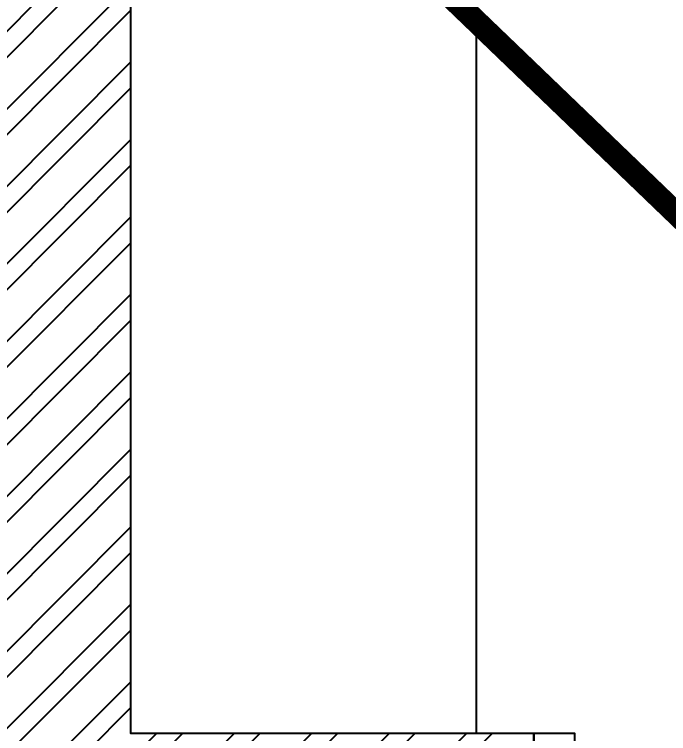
# Model space of a CAD drawing. Header units: millimetres. Extents: x -2842 to 116137, y -21481 to 17561.
# Drawn here: x 8337 to 9475, y 230 to 1481 of the extents above; entities that cross this region are included whole.
import ezdxf
from ezdxf.enums import TextEntityAlignment as Align

# ---------------------------------------------------------------- set-up
doc = ezdxf.new("R2010")
doc.units = ezdxf.units.MM
doc.header["$LTSCALE"] = 150
doc.linetypes.add('DASHED', pattern=[0.75, 0.5, -0.25])
for name, color, linetype in [('ad-Door', 11, 'Continuous'), ('ad-Furniture', 8, 'Continuous'), ('ad-Text Main_Door&window Label', 7, 'Continuous'), ('ad-Wall', 240, 'Continuous'), ('ad-Wall hatch', 8, 'Continuous')]:
    doc.layers.add(name, color=color, linetype=linetype)
doc.layers.add('ad-Primary Roof', color=5, linetype='Continuous', true_color=0x0000ff)
doc.styles.add('New Text Style', font='arial.ttf', dxfattribs={"height": 100})

# ---------------------------------------------------------------- blocks, each defined once
blk = doc.blocks.new('zw$66EE')
at = {"layer": 'ad-Furniture'}
blk.add_lwpolyline([(8540, 2680), (9140, 2680), (9140, 230), (8540, 230)], close=True, dxfattribs=at)
blk = doc.blocks.new('*U642146')
for p, q in [((25, -127.8), (25, -94.4)), ((8.3, -111.1), (41.7, -111.1)), ((563.8, -513.3), (548.9, -528.2)), ((498.7, -578.5), (513.6, -563.6))]:
    blk.add_line(p, q)
for points in [[(50, -100), (0, -100), (0, 0), (71.4, 0), (71.4, -35.7), (71.4, -50), (50, -50)], [(800, -100), (800, -50), (778.6, -50), (778.6, -35.7), (778.6, 0), (850, 0), (850, -100)], [(50, -100), (130.8, -180.8), (166.2, -145.5), (85.4, -64.6)], [(130.8, -180.8), (499.5, -549.5), (534.9, -514.2), (166.2, -145.5)], [(580.3, -630.3), (499.5, -549.5), (534.9, -514.2), (615.7, -595)]]:
    blk.add_lwpolyline(points, close=True)
for points in [[(560.7, -540), (588.2, -512.5), (525.4, -449.7), (517.5, -457.6), (574.5, -526.2)], [(525.4, -575.4), (497.9, -602.8), (435.1, -540), (442.9, -532.2), (511.5, -589.2)]]:
    blk.add_lwpolyline(points)
blk.add_circle((25, -111.1), 11.1)
at = {"color": 8, "linetype": 'DASHED', "lineweight": 0}
blk.add_arc((66, -108.5), 741.9, 268.1881, 1.8119, dxfattribs=at)
at = {"layer": 'ad-Text Main_Door&window Label'}
blk.add_line((425, 125), (425, -230), dxfattribs=at)
blk.add_circle((425.3, 245), 120, dxfattribs=at)
at = {"layer": 'ad-Text Main_Door&window Label', "style": 'New Text Style'}
blk.add_attdef('D1', text='', height=100, dxfattribs=at).set_placement((425.3, 245), align=Align.MIDDLE_CENTER)
blk = doc.blocks.new('zw$6266')
at = {"layer": 'ad-Wall hatch', "transparency": 33554610}
h = blk.add_hatch(dxfattribs=at)
h.set_pattern_fill('ANSI32', color=256, scale=10)
h.set_pattern_definition([(45, (388744.33, 102900.03), (-67.35192, 67.35192), []), (45, (388789.235, 102900.03), (-67.35192, 67.35192), [])])
h.paths.add_polyline_path([(230, 8875), (230, 9105), (0, 9105), (0, 8645), (2830, 8645), (2830, 4745), (0, 4745), (0, 0), (9240, 0), (9240, 230), (8540, 230), (8540, 4745), (4780, 4745), (4780, 4515), (4995, 4515), (4995, 3930), (5110, 3930), (5110, 4630), (8310, 4630), (8310, 3130), (6860, 3130), (6860, 3015), (8310, 3015), (8310, 230), (5110, 230), (5110, 3015), (6060, 3015), (6060, 3130), (4995, 3130), (4995, 230), (230, 230), (230, 4515), (3880, 4515), (3880, 4745), (3060, 4745), (3060, 8875)])
at = {"layer": 'ad-Wall'}
blk.add_lwpolyline([(0, 0), (9240, 0), (9240, 230), (8540, 230), (8540, 4745), (4780, 4745)], dxfattribs=at)
at = {"layer": 'ad-Door', "ltscale": 5}
ref = blk.add_blockref('*U642146', (10090, 230), dxfattribs=dict(at, xscale=-1, rotation=359.9999999999999))
ref.add_attrib('D1', 'D3', dxfattribs={"layer": 'ad-Text Main_Door&window Label', "height": 100, "rotation": 360, "style": 'New Text Style'}).set_placement((9664.7, 476.8), align=Align.MIDDLE_CENTER)
blk = doc.blocks.new('A$Ca594aa6c')
at = {"layer": 'ad-Primary Roof', "linetype": 'DASHED', "ltscale": 2, "const_width": 40}
blk.add_lwpolyline([(12570, -15450), (2380, -15450), (7475, -10550)], close=True, dxfattribs=at)
blk = doc.blocks.new('1625W-Roof Plan')
blk.add_blockref('A$Ca594aa6c', (0, 13620))
blk = doc.blocks.new('1625_West Villa')
at = {"layer": 'ad-Furniture'}
blk.add_blockref('zw$66EE', (0, 0), dxfattribs=at)
blk.add_blockref('zw$6266', (0, 0))
blk.add_blockref('1625W-Roof Plan', (0, 0))

msp = doc.modelspace()

# ---------------------------------------------------------------- block references
msp.add_blockref('1625_West Villa', (0, 0))

doc.saveas('drawing.dxf')
